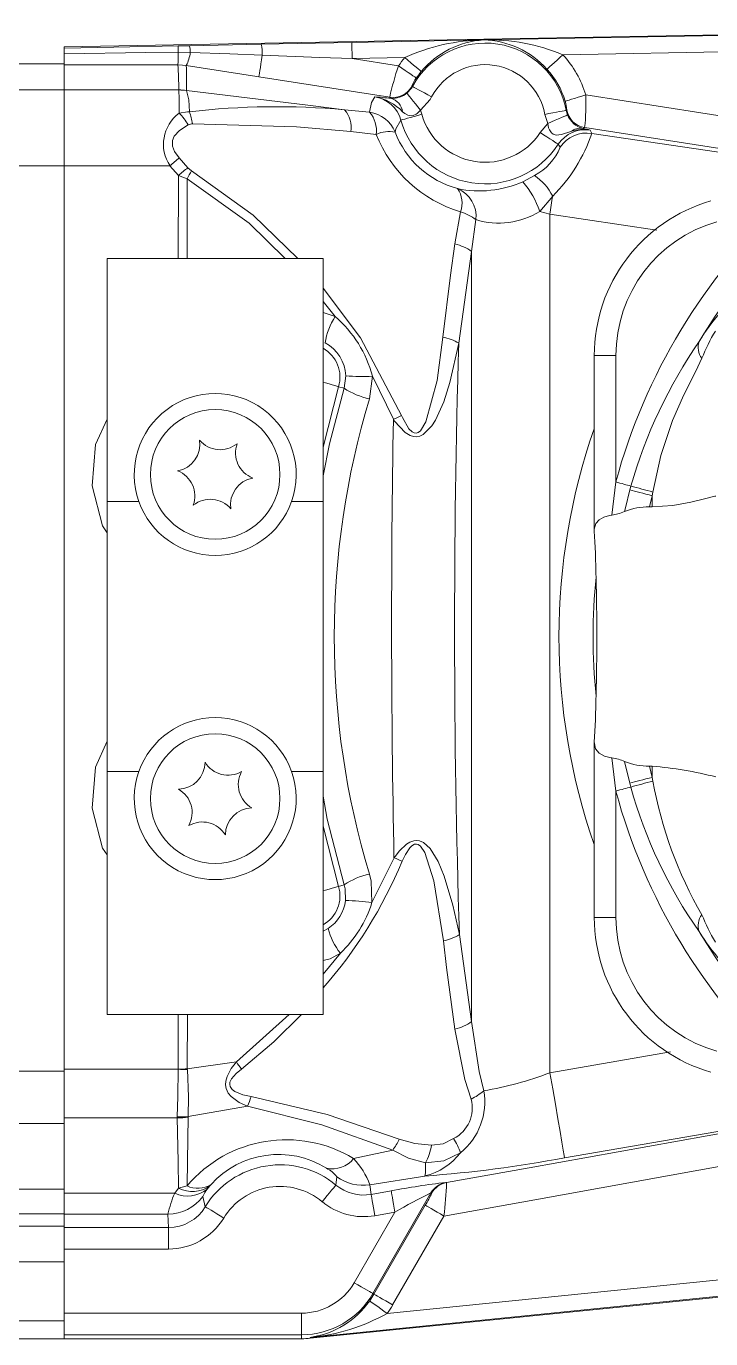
# Model space of a CAD drawing. Header units: millimetres. Extents: x -280 to 408, y 33 to 269.
# Drawn here: x 377.49 to 383.83, y 216.81 to 228.96 of the extents above; entities that cross this region are included whole.
import ezdxf

# ---------------------------------------------------------------- set-up
doc = ezdxf.new("R2010")
doc.units = ezdxf.units.MM

msp = doc.modelspace()

# ---------------------------------------------------------------- linework, layer by layer
at = {"color": 7, "linetype": 'Continuous', "lineweight": 15}
for p, q in [((377.8377, 228.7727), (388.133, 228.9634)), ((381.723, 228.8364), (386.6209, 228.9271)), ((377.8377, 228.7607), (377.8377, 228.7727)), ((378.8933, 228.7806), (378.9991, 228.7827)), ((378.9991, 228.7827), (379.6634, 228.797)), ((379.6634, 228.797), (380.5032, 228.8138)), ((380.5032, 228.8138), (381.723, 228.8364)), ((386.6237, 228.7774), (382.4583, 228.7002)), ((377.8377, 228.7607), (377.8377, 228.7095)), ((377.8377, 228.6068), (377.8377, 228.7095)), ((379.0065, 228.7209), (378.895, 228.7227)), ((380.9933, 228.6731), (380.506, 228.664)), ((380.506, 228.664), (380.9354, 228.5972)), ((377.8377, 228.6144), (377.1377, 228.6144)), ((377.8377, 228.6144), (377.8377, 228.3742)), ((377.8377, 228.3742), (377.8377, 228.6068)), ((380.8537, 228.3064), (379.6425, 228.495)), ((381.0603, 228.4093), (381.0655, 228.4053)), ((377.8377, 228.3742), (377.1377, 228.3742)), ((377.8377, 228.3742), (377.8377, 227.6709)), ((377.8377, 228.3742), (378.9012, 228.3742)), ((378.9012, 228.3735), (378.9012, 228.3742)), ((378.9726, 228.3691), (378.9726, 228.3689)), ((380.8644, 228.2963), (380.8537, 228.3064)), ((382.6699, 228.3274), (384.8787, 227.984)), ((380.4366, 228.1907), (380.6678, 228.1681)), ((381.1379, 228.1869), (381.1504, 228.1488)), ((382.4875, 228.1846), (382.4938, 228.1863)), ((382.4875, 228.1846), (382.5004, 228.1423)), ((382.2481, 227.9799), (382.3169, 228.0635)), ((382.3169, 228.0635), (382.2912, 228.148)), ((380.7284, 227.9625), (380.4951, 227.9878)), ((382.6594, 228.0255), (382.6413, 228.018)), ((384.8327, 227.6876), (382.6594, 228.0255)), ((382.7114, 228.0023), (382.7248, 227.9719)), ((382.7248, 227.9719), (384.8376, 227.6594)), ((382.4324, 227.8438), (382.4151, 227.8705)), ((378.9044, 227.7443), (378.9848, 227.6537)), ((377.8377, 227.6709), (377.1377, 227.6709)), ((377.8377, 227.6709), (377.8377, 219.2916)), ((378.819, 227.6709), (377.8377, 227.6709)), ((377.8377, 219.3086), (377.8377, 227.6709)), ((378.8972, 227.5815), (378.819, 227.6709)), ((378.9774, 227.5525), (378.8972, 227.5815)), ((378.9848, 227.6537), (379.0177, 227.6249)), ((382.087, 227.524), (382.1949, 227.5823)), ((382.3631, 227.3916), (382.2435, 227.25)), ((381.4578, 226.948), (381.5101, 227.2466)), ((382.3377, 227.2225), (382.2435, 227.25)), ((382.3377, 219.2765), (382.3377, 227.2225)), ((381.6523, 227.1734), (381.6126, 226.8784)), ((381.6126, 226.8784), (381.4936, 226.0296)), ((381.6126, 219.7503), (381.6126, 226.8784)), ((378.2377, 226.8144), (380.2377, 226.8144)), ((378.2377, 226.8144), (378.2377, 224.5644)), ((380.2377, 226.8144), (380.2377, 224.5644)), ((382.7484, 225.9144), (382.7484, 224.2979)), ((382.9484, 225.9144), (382.9484, 224.745)), ((380.4308, 225.6122), (380.3809, 225.6269)), ((380.4308, 225.6122), (380.4461, 225.7281)), ((380.6943, 225.7241), (380.6667, 225.5136)), ((380.8879, 225.3255), (380.6943, 225.7241)), ((382.9115, 224.4382), (382.9484, 224.745)), ((383.0766, 224.6712), (383.0863, 224.7077)), ((383.2902, 224.6518), (383.2842, 224.618)), ((378.2377, 224.5644), (378.5306, 224.5644)), ((378.2377, 224.5644), (378.2377, 222.0644)), ((379.9448, 224.5644), (380.2377, 224.5644)), ((380.2377, 224.5644), (380.2377, 222.0644)), ((383.2842, 224.618), (383.2598, 224.5144)), ((383.2598, 224.5144), (383.2842, 224.5144)), ((383.2842, 224.5144), (383.2842, 224.618)), ((382.7484, 222.3316), (382.7484, 220.7144)), ((382.9484, 221.8837), (382.9115, 222.1905)), ((383.0766, 221.9576), (383.0297, 222.1574)), ((383.2842, 222.1144), (383.2598, 222.1144)), ((383.2598, 222.1144), (383.2842, 222.0108)), ((383.2842, 222.0108), (383.2842, 222.1144)), ((378.2377, 222.0644), (378.2377, 219.8144)), ((378.2377, 222.0644), (378.5306, 222.0644)), ((379.9448, 222.0644), (380.2377, 222.0644)), ((380.2377, 222.0644), (380.2377, 219.8144)), ((383.2842, 222.0108), (383.2902, 221.977)), ((382.9484, 221.8837), (382.9484, 220.7144)), ((383.0863, 221.921), (383.0766, 221.9576)), ((380.6895, 220.8511), (380.8936, 221.2674)), ((380.4311, 221.0167), (380.3809, 221.0019)), ((381.4992, 220.5552), (381.6126, 219.7503)), ((378.2377, 219.8144), (380.2377, 219.8144)), ((377.8377, 219.2916), (377.1377, 219.2916)), ((377.8377, 219.3086), (378.895, 219.3086)), ((377.8377, 219.2916), (377.8377, 218.8063)), ((378.895, 219.3086), (378.8951, 219.3109)), ((378.9796, 219.3118), (379.4335, 219.377)), ((378.9796, 219.3118), (378.98, 219.3055)), ((379.5354, 218.9662), (378.9887, 218.8711)), ((377.8377, 218.8063), (377.1377, 218.8063)), ((378.8859, 218.8584), (377.8377, 218.8584)), ((377.8377, 218.8063), (377.8377, 218.6538)), ((378.8859, 218.8584), (378.8861, 218.8696)), ((378.9887, 218.8711), (378.9884, 218.8666)), ((384.9098, 218.9094), (382.4733, 218.4892)), ((377.8377, 218.3579), (377.8377, 218.6538)), ((380.52, 218.482), (380.8815, 218.559)), ((377.8377, 218.3579), (377.8377, 218.1985)), ((381.1805, 218.3208), (380.6694, 218.2402)), ((377.8377, 218.1985), (377.1377, 218.1985)), ((377.8377, 218.1985), (377.8377, 217.9704)), ((378.8629, 218.162), (378.8988, 218.2076)), ((378.8988, 218.2076), (378.9767, 218.2299)), ((379.1886, 218.2303), (379.1643, 218.1998)), ((379.199, 218.2424), (379.1886, 218.2303)), ((380.3561, 218.2367), (380.3644, 218.3138)), ((380.6694, 218.2402), (380.6811, 218.1503)), ((381.3734, 218.2607), (381.38, 218.2594)), ((377.8377, 218.162), (378.8629, 218.162)), ((379.1239, 218.1308), (379.146, 218.0357)), ((380.6811, 218.1503), (380.868, 218.1832)), ((381.2356, 218.1637), (380.6983, 217.233)), ((381.2423, 218.1624), (381.2356, 218.1637)), ((377.8377, 217.9704), (377.1377, 217.9704)), ((377.8377, 217.9704), (377.8377, 217.8566)), ((378.8003, 217.968), (377.8377, 217.968)), ((377.8377, 217.8566), (377.8377, 217.968)), ((378.8049, 217.8441), (378.8003, 217.968)), ((380.5253, 217.3329), (380.9026, 217.9864)), ((380.7083, 217.2272), (381.1835, 218.0504)), ((380.9026, 217.9864), (380.7157, 217.9535)), ((377.8377, 217.8566), (377.1377, 217.8566)), ((377.8377, 217.8566), (377.8377, 217.5269)), ((377.8377, 217.8441), (378.8049, 217.8441)), ((378.8049, 217.8441), (378.8049, 217.6444)), ((381.3565, 217.9505), (380.8812, 217.1273)), ((378.8049, 217.6444), (377.8377, 217.6444)), ((388.8036, 217.6928), (380.1178, 216.8184)), ((380.8309, 217.0491), (387.2828, 217.6986)), ((377.8377, 217.5269), (377.1377, 217.5269)), ((377.8377, 217.5269), (377.8377, 217.3477)), ((387.2978, 217.5495), (380.117, 216.8266)), ((377.8377, 217.3477), (377.8377, 217.0513)), ((380.6983, 217.233), (380.7083, 217.2272)), ((377.8377, 217.0513), (380.0377, 217.0513)), ((377.8377, 217.0513), (377.8377, 216.864)), ((380.0377, 217.0513), (380.0377, 216.8516)), ((377.8377, 216.9796), (377.1377, 216.9796)), ((377.8377, 216.864), (377.8377, 216.8144)), ((377.8377, 216.8144), (377.1377, 216.8144)), ((380.0377, 216.8516), (377.8377, 216.8516)), ((380.0377, 216.8144), (377.8377, 216.8144)), ((380.0377, 216.8144), (380.0377, 216.8516)), ((380.117, 216.8266), (380.1178, 216.8184))]:
    msp.add_line(p, q, dxfattribs=at)
at = {"color": 8, "linetype": 'Continuous', "lineweight": 15}
for p, q in [((378.8956, 226.8144), (378.8972, 227.5815)), ((378.9774, 227.5525), (378.9781, 226.8144)), ((383.3273, 227.0748), (382.3377, 227.2225)), ((380.3489, 226.2756), (380.2377, 226.4152)), ((380.2377, 226.315), (380.3489, 226.2756)), ((382.7484, 225.9144), (382.9484, 225.9144)), ((380.3809, 225.6269), (380.2377, 225.0686)), ((380.2377, 221.5602), (380.3809, 221.0019)), ((382.7484, 220.7144), (382.9484, 220.7144)), ((380.2377, 220.588), (380.2832, 220.6122)), ((380.2377, 220.189), (380.3968, 220.3822)), ((378.8951, 219.3109), (378.8944, 219.8144)), ((378.9799, 219.8144), (378.9796, 219.3118)), ((379.4335, 219.377), (379.9226, 219.8144)), ((382.3377, 219.2765), (383.4533, 219.4691))]:
    msp.add_line(p, q, dxfattribs=at)
at = {"color": 7, "linetype": 'Continuous', "lineweight": 15, "flags": 128}
for points in [[(377.8377, 228.7607), (378.2996, 228.7694), (378.8933, 228.7806)], [(380.506, 228.664), (380.5055, 228.6923), (380.505, 228.7196), (380.5045, 228.7449), (380.5041, 228.7673), (380.5037, 228.786), (380.5035, 228.8002), (380.5033, 228.8096), (380.5032, 228.8138)], [(378.895, 228.7227), (378.5951, 228.7189), (377.8377, 228.7095)], [(379.6737, 228.6952), (379.3741, 228.7067), (379.0065, 228.7209)], [(379.6425, 228.495), (379.6432, 228.4996), (379.645, 228.5109), (379.6478, 228.5287), (379.6515, 228.5525), (379.656, 228.5818), (379.6613, 228.6159), (379.6673, 228.654), (379.6737, 228.6952)], [(380.506, 228.664), (380.2062, 228.6755), (379.6737, 228.6952)], [(381.1459, 228.5442), (381.1417, 228.5478), (381.1321, 228.5559), (381.1175, 228.5682), (381.0985, 228.5843), (381.0757, 228.6035), (381.0499, 228.6253), (381.0221, 228.6487), (380.9933, 228.6731)], [(382.4583, 228.7002), (382.4304, 228.6748), (382.4035, 228.6503), (382.3785, 228.6277), (382.3564, 228.6076), (382.338, 228.5908), (382.3239, 228.578), (382.3146, 228.5696), (382.3105, 228.5658)], [(378.8929, 228.6065), (378.5948, 228.6066), (378.1498, 228.6067), (377.8377, 228.6068)], [(378.9699, 228.6004), (378.9364, 228.6045), (378.8929, 228.6065)], [(379.6425, 228.495), (379.6223, 228.4981), (378.9699, 228.6004)], [(381.0999, 228.4839), (381.0953, 228.4871), (381.085, 228.4942), (381.0693, 228.505), (381.0488, 228.5191), (381.0242, 228.5361), (380.9964, 228.5552), (380.9665, 228.5758), (380.9354, 228.5972)], [(381.0137, 228.3433), (381.0585, 228.3933), (381.0655, 228.4053)], [(381.0655, 228.4053), (381.0704, 228.4027), (381.0814, 228.3968), (381.0982, 228.3877), (381.1202, 228.376), (381.1465, 228.3619), (381.1762, 228.3459), (381.2082, 228.3287), (381.2415, 228.3109)], [(378.905, 228.1582), (378.9043, 228.287), (378.9012, 228.3735)], [(378.9726, 228.3689), (378.9923, 228.281), (378.9988, 228.1714)], [(378.9726, 228.3689), (380.0946, 228.2325), (380.4366, 228.1907)], [(380.6678, 228.1681), (380.6844, 228.2564), (380.7153, 228.3094)], [(381.0137, 228.3433), (381.0172, 228.3389), (381.025, 228.3291), (381.0369, 228.3142), (381.0524, 228.2947), (381.0709, 228.2713), (381.0919, 228.2449), (381.1145, 228.2165), (381.1379, 228.1869)], [(381.2415, 228.3109), (381.2275, 228.2868), (381.1379, 228.1869)], [(382.6699, 228.3274), (382.6338, 228.3164), (382.5989, 228.3059), (382.5667, 228.2961), (382.5381, 228.2874), (382.5143, 228.2802), (382.496, 228.2747), (382.4841, 228.2711), (382.4787, 228.2694)], [(378.905, 228.1582), (378.9818, 228.1714), (378.9988, 228.1714)], [(381.1379, 228.1869), (381.1096, 228.1568), (381.0986, 228.1488), (381.0715, 228.1362), (381.0536, 228.1334), (381.0224, 228.1389), (380.9935, 228.1552), (380.9732, 228.1714)], [(382.4875, 228.1846), (382.4821, 228.1836), (382.4697, 228.1813), (382.451, 228.1778), (382.4265, 228.1732), (382.3972, 228.1677), (382.364, 228.1616), (382.3283, 228.1549), (382.2912, 228.148)], [(378.9881, 228.0507), (378.9058, 227.9999), (378.8577, 227.9463), (378.8418, 227.9065), (378.8417, 227.8548), (378.8607, 227.8042), (378.9044, 227.7443)], [(379.0261, 228.0601), (379.0192, 228.0596), (378.9881, 228.0507)], [(380.4951, 227.9878), (379.9891, 228.033), (379.0261, 228.0601)], [(380.9581, 228.0946), (380.9107, 228.015), (380.9038, 227.9839)], [(380.9581, 228.0946), (380.9635, 228.0961), (380.9756, 228.0995), (380.9939, 228.1047), (381.0179, 228.1114), (381.0466, 228.1195), (381.079, 228.1287), (381.114, 228.1386), (381.1504, 228.1488)], [(382.5004, 228.1423), (382.4952, 228.1401), (382.4837, 228.1352), (382.4662, 228.1277), (382.4433, 228.1178), (382.4159, 228.1061), (382.3849, 228.0928), (382.3515, 228.0784), (382.3169, 228.0635)], [(382.5301, 227.9884), (382.4445, 227.9605), (382.3947, 227.9554), (382.3684, 227.9647), (382.3529, 227.9769), (382.3336, 228.0046), (382.3256, 228.024), (382.3169, 228.0635)], [(382.4151, 227.8705), (382.4105, 227.8735), (382.4, 227.8804), (382.3841, 227.8908), (382.3632, 227.9045), (382.3383, 227.9208), (382.3101, 227.9393), (382.2796, 227.9593), (382.2481, 227.9799)], [(382.3631, 227.3916), (382.3599, 227.3707), (382.3568, 227.3498), (382.3536, 227.3287), (382.3504, 227.3075), (382.3473, 227.2863), (382.3441, 227.2651), (382.3409, 227.2438), (382.3377, 227.2225)], [(381.3454, 226.0867), (381.4177, 226.6592), (381.4578, 226.948)], [(381.4936, 226.0296), (381.4105, 225.6667), (381.3536, 225.4868), (381.277, 225.317), (381.2445, 225.2649), (381.165, 225.1844), (381.1343, 225.1699), (381.1053, 225.1641), (381.0739, 225.166), (381.0418, 225.1763), (380.9971, 225.2037), (380.8996, 225.3092), (380.8879, 225.3255)], [(380.9641, 225.3596), (380.9714, 225.3432), (381.0325, 225.2369), (381.0605, 225.2095), (381.0806, 225.1994), (381.1003, 225.1978), (381.1185, 225.204), (381.1377, 225.2191), (381.1876, 225.3021), (381.2935, 225.685), (381.3454, 226.0867)], [(383.7451, 225.8903), (383.6891, 225.7714), (383.5775, 225.5527), (383.4714, 225.3156), (383.3654, 224.991), (383.2902, 224.6518)], [(383.0863, 224.7077), (383.0722, 224.7115), (383.0569, 224.7157), (383.0405, 224.7201), (383.0232, 224.7248), (383.0052, 224.7297), (382.9866, 224.7347), (382.9676, 224.7398), (382.9484, 224.745)], [(383.0297, 224.4714), (383.0371, 224.5062), (383.0766, 224.6712)], [(383.2842, 224.618), (383.2554, 224.6254), (383.2268, 224.6327), (383.1988, 224.6399), (383.1716, 224.6469), (383.1456, 224.6535), (383.1209, 224.6598), (383.0978, 224.6658), (383.0766, 224.6712)], [(383.2842, 224.5144), (383.4748, 224.5269), (383.6437, 224.5575), (383.7814, 224.5928), (383.8656, 224.6135), (383.8751, 224.6144)], [(382.9115, 224.4382), (382.8893, 224.435), (382.837, 224.4199), (382.7946, 224.3953), (382.7637, 224.3593), (382.7489, 224.3095), (382.7487, 224.2889)], [(382.9115, 224.4382), (382.981, 224.4525), (383.0297, 224.4714)], [(382.7487, 222.3399), (382.7602, 222.2763), (382.7942, 222.2338), (382.8417, 222.2069), (382.9038, 222.1915), (382.9115, 222.1905)], [(383.0766, 221.9576), (383.0978, 221.963), (383.1209, 221.9689), (383.1456, 221.9752), (383.1716, 221.9819), (383.1988, 221.9889), (383.2268, 221.996), (383.2554, 222.0034), (383.2842, 222.0108)], [(383.0863, 221.921), (383.0722, 221.9172), (383.0569, 221.9131), (383.0405, 221.9086), (383.0232, 221.904), (383.0052, 221.8991), (382.9866, 221.894), (382.9676, 221.8889), (382.9484, 221.8837)], [(380.8936, 221.2674), (380.9433, 221.3314), (381.0085, 221.3925), (381.0396, 221.4113), (381.0766, 221.424), (381.1044, 221.4263), (381.1309, 221.4223), (381.1659, 221.4072), (381.2276, 221.3517), (381.3021, 221.2315), (381.3594, 221.0953), (381.4395, 220.8292), (381.4992, 220.5552)], [(381.3506, 220.4974), (381.2612, 221.0518), (381.1782, 221.3152), (381.1394, 221.3726), (381.1174, 221.3884), (381.1008, 221.3928), (381.0834, 221.3909), (381.0602, 221.3783), (381.0407, 221.3596), (380.9999, 221.2982), (380.9688, 221.2337)], [(380.6662, 221.116), (380.6825, 221.0495), (380.6895, 220.8511)], [(380.4442, 220.8707), (380.4402, 220.9801), (380.4311, 221.0167)], [(381.4578, 219.6808), (381.381, 220.2499), (381.3506, 220.4974)], [(381.6071, 219.0329), (381.5504, 219.2142), (381.4578, 219.6808)], [(381.6126, 219.7503), (381.6824, 219.2892), (381.7245, 219.1097)], [(378.8861, 218.8696), (378.8908, 219.0552), (378.895, 219.3086)], [(378.98, 219.3055), (378.9898, 219.0551), (378.9887, 218.8711)], [(379.5354, 218.9662), (379.4584, 219.0023), (379.385, 219.0566), (379.3591, 219.0885), (379.3397, 219.1311), (379.3344, 219.1637), (379.3362, 219.1974), (379.3484, 219.2429), (379.3868, 219.3156), (379.4335, 219.377)], [(379.481, 219.3107), (379.4308, 219.2685), (379.3888, 219.2197), (379.3747, 219.19), (379.3717, 219.1684), (379.3759, 219.148), (379.3942, 219.1221), (379.4195, 219.1035), (379.4926, 219.0737), (379.5701, 219.0557)], [(382.4733, 218.4892), (382.4695, 218.5111), (382.461, 218.5604), (382.4481, 218.6355), (382.4312, 218.7337), (382.4109, 218.8513), (382.388, 218.9843), (382.3633, 219.1277), (382.3377, 219.2765)], [(379.5701, 219.0557), (380.2732, 218.8888), (380.942, 218.6603)], [(380.8815, 218.559), (380.2259, 218.793), (379.5354, 218.9662)], [(378.8988, 218.2076), (378.8938, 218.456), (378.8859, 218.8584)], [(378.9884, 218.8666), (378.9815, 218.4625), (378.9767, 218.2299)], [(381.38, 218.2594), (382.1463, 218.3968), (384.8925, 218.8908)], [(380.942, 218.6603), (381.0864, 218.6227), (381.2404, 218.6062)], [(381.2404, 218.6062), (381.3485, 218.6197), (381.4457, 218.6678)], [(384.9457, 218.5956), (382.1992, 218.1015), (381.3565, 217.9505)], [(381.1838, 218.4417), (381.0282, 218.4845), (380.8815, 218.559)], [(381.5093, 218.5364), (381.3554, 218.4616), (381.1838, 218.4417)], [(380.3561, 218.2367), (380.3525, 218.2324), (380.3445, 218.2228), (380.3323, 218.2081), (380.3163, 218.189), (380.2972, 218.1661), (380.2757, 218.1402), (380.2524, 218.1122), (380.2282, 218.0832)], [(380.6811, 218.1503), (380.682, 218.1451), (380.6841, 218.133), (380.6874, 218.1143), (380.6917, 218.0898), (380.6969, 218.0603), (380.7028, 218.0269), (380.7091, 217.9909), (380.7157, 217.9535)], [(380.868, 218.1832), (380.8689, 218.178), (380.871, 218.1659), (380.8743, 218.1473), (380.8786, 218.1227), (380.8838, 218.0932), (380.8897, 218.0598), (380.896, 218.0238), (380.9026, 217.9864)], [(379.146, 218.0357), (379.1507, 218.0328), (379.1614, 218.0263), (379.1777, 218.0164), (379.199, 218.0034), (379.2245, 217.9879), (379.2533, 217.9704), (379.2843, 217.9514), (379.3165, 217.9318)], [(381.3565, 217.9505), (381.3238, 217.9694), (381.2923, 217.9875), (381.2631, 218.0044), (381.2373, 218.0193), (381.2157, 218.0318), (381.1992, 218.0413), (381.1883, 218.0476), (381.1835, 218.0504)], [(380.5253, 217.3329), (380.558, 217.314), (380.5895, 217.2958), (380.6187, 217.2789), (380.6445, 217.264), (380.6661, 217.2516), (380.6826, 217.242), (380.6934, 217.2358), (380.6983, 217.233)], [(380.8812, 217.1273), (380.8486, 217.1462), (380.8171, 217.1644), (380.7879, 217.1813), (380.762, 217.1962), (380.7405, 217.2086), (380.724, 217.2182), (380.7131, 217.2244), (380.7083, 217.2272)], [(380.8309, 217.0491), (380.8002, 217.071), (380.7706, 217.0921), (380.7431, 217.1116), (380.7188, 217.129), (380.6985, 217.1434), (380.683, 217.1545), (380.6728, 217.1617), (380.6683, 217.165)]]:
    msp.add_lwpolyline(points, dxfattribs=at)
at = {"color": 8, "linetype": 'Continuous', "lineweight": 15, "flags": 128}
for points in [[(379.8842, 226.8144), (379.552, 227.1402), (378.9774, 227.5525)], [(379.0177, 227.6249), (379.5905, 227.2161), (380.0024, 226.8144)], [(380.2377, 226.5384), (380.5832, 226.0782), (380.9641, 225.3596)], [(380.3809, 225.6269), (380.3755, 225.6284), (380.3635, 225.632), (380.3452, 225.6374), (380.3213, 225.6444), (380.2927, 225.6528), (380.2604, 225.6623), (380.2377, 225.669)], [(380.2377, 224.8015), (380.2955, 225.0991), (380.4308, 225.6122)], [(378.2377, 224.2757), (378.1942, 224.3402), (378.0979, 224.7101), (378.1305, 225.0908), (378.2377, 225.3274)], [(378.2377, 221.2934), (378.1948, 221.3567), (378.0981, 221.7261), (378.1299, 222.1062), (378.2377, 222.3458)], [(380.4311, 221.0167), (380.2747, 221.6241), (380.2377, 221.8354)], [(380.3809, 221.0019), (380.3755, 221.0003), (380.3635, 220.9968), (380.3452, 220.9914), (380.3213, 220.9844), (380.2927, 220.9759), (380.2604, 220.9664), (380.2377, 220.9597)], [(380.3968, 220.3822), (380.3013, 220.3311), (380.2377, 220.3157)], [(380.0372, 219.8144), (379.7821, 219.5617), (379.481, 219.3107)]]:
    msp.add_lwpolyline(points, dxfattribs=at)
at = {"color": 7, "linetype": 'Continuous', "lineweight": 15}
for centre in [(379.2377, 224.8144), (379.2377, 221.8144)]:
    msp.add_circle(centre, 0.6, dxfattribs=at)
for centre, radius, start, end in [((376.7852, 228.6887), 2.1101, 0.92252, 2.49606), ((378.7569, 228.722), 0.2497, 359.74299, 14.08013), ((379.2381, 228.7028), 0.4357, 359.01059, 12.49035), ((381.743, 227.0356), 1.8009, 90.6349, 114.59926), ((381.7377, 228.0448), 0.7628, 10.55825, 151.79567), ((381.7729, 228.0219), 0.816, 93.5019, 140.20103), ((381.7696, 227.0351), 1.8019, 67.53034, 91.48138), ((381.7054, 228.0251), 0.8115, 41.78539, 88.7577), ((376.4679, 228.7083), 2.4272, 357.5967, 0.34024), ((378.6649, 228.759), 0.3437, 332.5092, 353.62382), ((381.7377, 228.0448), 0.9741, 139.83589, 145.45116), ((381.7377, 228.0448), 0.9741, 16.8632, 42.28639), ((370.1336, 228.1794), 8.7698, 1.2728, 2.79159), ((365.029, 228.3223), 13.9436, 0.19249, 1.14266), ((383.4751, 227.7267), 2.6847, 161.07909, 167.52894), ((381.7377, 228.0448), 0.7743, 139.83589, 145.45116), ((381.7377, 228.0448), 0.563, 10.55825, 151.79567), ((381.7377, 228.0448), 0.7743, 16.8632, 42.28639), ((380.8841, 228.5041), 0.2001, 261.24223, 331.71187), ((381.2694, 228.3462), 0.2185, 140.89519, 163.19004), ((378.9013, 227.8656), 0.5086, 81.9444, 90.01155), ((378.9042, 227.8661), 0.5074, 82.25082, 90.33382), ((380.5598, 225.6803), 2.6337, 83.35902, 86.61531), ((380.6703, 228.0138), 0.299, 15.67999, 81.32872), ((380.6434, 227.865), 0.4501, 42.88993, 80.80795), ((380.8785, 228.5121), 0.2163, 266.26602, 308.68962), ((380.8222, 228.1497), 0.1526, 8.1756, 73.93483), ((380.6133, 228.2478), 2.0581, 353.79779, 2.21533), ((379.8117, 221.1743), 7.0442, 84.91012, 96.62611), ((378.4424, 227.976), 0.5897, 8.19372, 19.34993), ((380.2334, 228.0223), 0.2639, 352.49665, 39.65318), ((380.4694, 227.9979), 0.2615, 352.22669, 40.63348), ((380.6259, 227.8712), 0.2999, 22.08364, 81.9757), ((382.2162, 228.1791), 0.2776, 1.49979, 19.00143), ((382.6904, 228.2231), 0.2, 190.59027, 261.07509), ((379.1146, 227.87), 0.3563, 126.02242, 213.96545), ((378.515, 227.7707), 0.5498, 30.61151, 44.81276), ((381.7377, 228.3144), 0.8099, 195.7443, 326.76482), ((381.7377, 228.3144), 0.6102, 195.7443, 326.76482), ((382.7018, 228.2286), 0.2192, 203.18265, 253.96072), ((380.8485, 227.708), 0.2815, 78.67631, 115.26012), ((381.8497, 228.4022), 1.2044, 201.41094, 253.62271), ((381.7092, 228.2921), 0.8623, 200.9368, 254.68273), ((381.3336, 228.4362), 1.4666, 314.58116, 341.54275), ((382.6655, 227.7065), 0.2993, 81.18814, 146.78175), ((382.6808, 227.6746), 0.3005, 81.57927, 145.74393), ((382.6232, 227.8624), 0.1567, 83.37807, 126.45569), ((382.6493, 227.6239), 0.3835, 80.67623, 108.10101), ((382.003, 225.0033), 3.0815, 76.71041, 78.04638), ((381.958, 228.0361), 0.5119, 297.56202, 337.92806), ((380.9966, 225.2236), 3.2758, 129.69262, 131.66257), ((381.0391, 225.0734), 3.2982, 128.52406, 130.49732), ((376.3836, 229.045), 2.9925, 330.0844, 331.66934), ((381.9084, 227.1601), 0.5102, 26.98566, 55.84508), ((381.685, 228.4362), 0.9969, 258.21375, 293.78606), ((381.2939, 227.3264), 0.2305, 339.75693, 35.56147), ((381.3773, 227.2041), 0.2766, 353.64547, 67.90993), ((381.4328, 226.9689), 0.858, 19.12857, 40.3185), ((384.2377, 225.9144), 1.4892, 106, 180), ((388.2377, 223.3144), 5.4793, 132.79262, 164.86467), ((381.3703, 226.8004), 0.4676, 52.91736, 72.60374), ((381.8645, 227.8551), 0.7139, 252.70323, 302.05996), ((388.2377, 223.3144), 5.2796, 132.79262, 148.85226), ((384.2377, 225.9144), 1.2892, 106, 180), ((381.3644, 226.533), 0.4254, 54.3031, 77.31335), ((380.87, 225.9378), 0.621, 147.04373, 171.28255), ((379.6361, 225.4454), 1.0942, 14.75505, 49.3514), ((385.3053, 225.0829), 1.8552, 138.45682, 148.75362), ((385.4025, 225.2266), 1.7853, 149.13789, 158.1771), ((380.0903, 225.7169), 0.356, 1.79136, 62.23193), ((381.2564, 225.6345), 0.4609, 59.02114, 78.86617), ((471.0325, 223.3842), 89.5779, 178.307717, 181.809812), ((387.5544, 223.412), 4.6521, 145.52623, 163.82768), ((383.8732, 225.9913), 0.1632, 160.7172, 218.28463), ((380.8315, 226.2399), 0.7447, 237.44823, 257.21214), ((380.5936, 227.1886), 1.468, 264.23435, 273.93269), ((379.2377, 224.8144), 0.75, 340.52901, 199.47099), ((387.9154, 223.3139), 7.5751, 163.1189, 196.86696), ((489.4446, 223.4476), 108.573, 179.008952, 181.150606), ((377.5737, 232.8255), 8.1996, 293.84014, 294.42367), ((378.8455, 225.0939), 0.25, 280.09604, 8.95587), ((379.2836, 225.2938), 0.25, 220.09981, 308.95144), ((379.6759, 225.0143), 0.25, 160.09988, 248.95019), ((378.7995, 224.6145), 0.25, 340.09744, 68.95262), ((379.6299, 224.5349), 0.25, 100.09542, 188.9565), ((404.8201, 303.5024), 81.7371, 254.579683, 254.727864), ((379.2377, 224.8144), 0.75, 199.47122, 340.52878), ((379.1917, 224.3349), 0.25, 40.09675, 128.9545), ((383.2405, 223.9805), 0.5342, 87.93428, 113.24696), ((388.2377, 223.3144), 5.5, 174.25262, 185.74738), ((379.2377, 221.8144), 0.75, 19.47122, 160.52878), ((378.8933, 222.1511), 0.25, 271.21006, 0.07327), ((379.3571, 222.281), 0.25, 211.21076, 300.07211), ((382.873, 221.8262), 0.3663, 64.69239, 83.9809), ((383.2492, 222.6948), 0.5805, 247.77833, 271.04044), ((382.994, 218.6033), 3.523, 75.51605, 85.27413), ((379.2377, 221.8144), 0.75, 160.52918, 19.47082), ((379.7015, 221.9442), 0.25, 151.21495, 240.06789), ((404.8201, 143.1264), 81.7371, 105.272136, 105.420317), ((387.0823, 222.6672), 3.8544, 190.31637, 210.02635), ((378.7739, 221.6845), 0.25, 331.21495, 60.06789), ((388.2377, 223.3144), 5.4793, 195.13533, 227.20738), ((387.2852, 223.0894), 4.3584, 195.5497, 215.09639), ((379.5821, 221.4776), 0.25, 91.21927, 180.06406), ((379.1182, 221.3478), 0.25, 31.21395, 120.06892), ((377.3216, 213.1879), 8.8338, 65.61449, 66.14941), ((380.8241, 220.4144), 0.7191, 102.68794, 123.12326), ((380.0902, 220.9119), 0.3564, 302.78113, 353.3636), ((380.4144, 218.9537), 1.9172, 81.74993, 89.11041), ((379.6306, 221.1865), 1.1108, 313.6089, 342.42539), ((384.2377, 220.7144), 1.4892, 180, 254), ((384.2377, 220.7144), 1.2892, 180, 254), ((383.8732, 220.6374), 0.1632, 141.71593, 199.28224), ((385.423, 221.4123), 1.8081, 201.8798, 210.8052), ((380.9179, 220.7826), 0.6572, 195.02136, 217.53489), ((381.2615, 220.9465), 0.4579, 281.22849, 301.27785), ((385.5135, 221.6993), 2.1129, 211.87574, 220.91382), ((388.2377, 223.3144), 5.2796, 211.14774, 227.20738), ((381.3646, 220.0953), 0.4249, 282.67394, 305.7096), ((379.11, 224.1843), 4.8804, 267.47581, 268.47381), ((378.8865, 224.3914), 5.0805, 270.09742, 271.05039), ((376.8319, 217.4658), 3.2282, 34.85428, 36.30095), ((381.1904, 222.2823), 3.2173, 279.55708, 290.89207), ((378.9938, 219.2279), 0.6015, 334.21342, 343.36882), ((381.1331, 219.0047), 0.6007, 308.78067, 10.06677), ((381.3796, 219.509), 0.5277, 295.53925, 310.8231), ((381.3037, 218.9488), 0.3148, 296.82337, 15.48728), ((378.8777, 219.6069), 0.7485, 270.62596, 278.50016), ((378.9266, 219.6199), 0.7513, 266.90912, 274.74148), ((379.8961, 217.4518), 1.2044, 58.80102, 139.75625), ((380.411, 218.9089), 0.5864, 323.36478, 334.91028), ((380.7849, 218.6708), 0.46, 330.12647, 351.92064), ((380.8997, 218.3224), 0.6461, 19.3401, 32.31275), ((379.8233, 217.6797), 0.8405, 58.08639, 137.97324), ((380.3222, 218.6408), 0.2536, 257.56212, 321.24178), ((379.992, 217.9886), 0.7226, 20.37744, 43.0633), ((381.0319, 218.9061), 0.6038, 284.24362, 322.25011), ((380.3493, 229.7513), 11.4607, 274.15896, 280.68032), ((380.7926, 218.392), 0.3944, 349.60399, 7.23757), ((379.8377, 217.6144), 0.8099, 50.20576, 148.65267), ((380.1396, 218.1381), 0.2853, 38.0093, 63.34814), ((378.9832, 218.423), 0.2875, 245.25547, 309.05731), ((379.0252, 218.455), 0.2778, 242.9338, 306.02438), ((379.0768, 218.432), 0.2255, 243.64271, 302.78622), ((379.3726, 218.0315), 0.2678, 141.05671, 158.24116), ((379.8377, 217.6144), 0.6102, 50.20576, 148.65267), ((380.6116, 218.5434), 0.3992, 230.20232, 280.02276), ((380.6032, 218.6345), 0.3998, 233.32907, 279.54129), ((382.0787, 211.9735), 6.3266, 96.40024, 101.03278), ((381.4088, 218.0639), 0.1999, 100.19656, 150.05672), ((381.4155, 218.0628), 0.1998, 100.21913, 150.08082), ((377.7977, 218.3769), 3.5842, 353.167, 358.12148), ((379.843, 217.7385), 1.0677, 156.63442, 167.58926), ((378.8021, 218.3674), 0.3994, 269.7312, 323.6721), ((380.6118, 218.5438), 0.5993, 230.2101, 279.98237), ((383.3095, 213.868), 4.7701, 115.77027, 120.30314), ((380.6648, 218.3938), 0.6222, 326.49398, 338.16991), ((378.8052, 218.2428), 0.3987, 269.94757, 328.71507), ((378.8049, 218.2434), 0.599, 269.99517, 328.65966), ((380.0377, 217.6144), 0.563, 270, 330), ((380.0377, 217.6144), 0.7628, 270, 330), ((380.0377, 217.6144), 0.7743, 324.52329, 330), ((380.0002, 217.6353), 0.817, 278.21955, 324.85738), ((380.0377, 217.6144), 0.9741, 324.52329, 330), ((379.9457, 218.6333), 1.8148, 275.41519, 299.1944), ((380.0377, 217.6144), 0.8, 270, 275.74855)]:
    msp.add_arc(centre, radius, start, end, dxfattribs=at)
at = {"color": 8, "linetype": 'Continuous', "lineweight": 15}
for centre, radius, start, end in [((380.0835, 225.7144), 0.3099, 343.59931, 60.17626), ((388.2377, 223.3144), 5.8167, 160.68424, 199.31576), ((376.9926, 222.9002), 4.3114, 318.823, 337.25995), ((380.0835, 220.9144), 0.3099, 299.82374, 16.40069)]:
    msp.add_arc(centre, radius, start, end, dxfattribs=at)
at = {"color": 7, "linetype": 'Continuous', "lineweight": 15}
msp.add_ellipse((382.7036, 223.3144), major_axis=(0, 1.3), ratio=0.0524078, start_param=3.8649404, end_param=5.5598375, dxfattribs=at)

doc.saveas('drawing.dxf')
